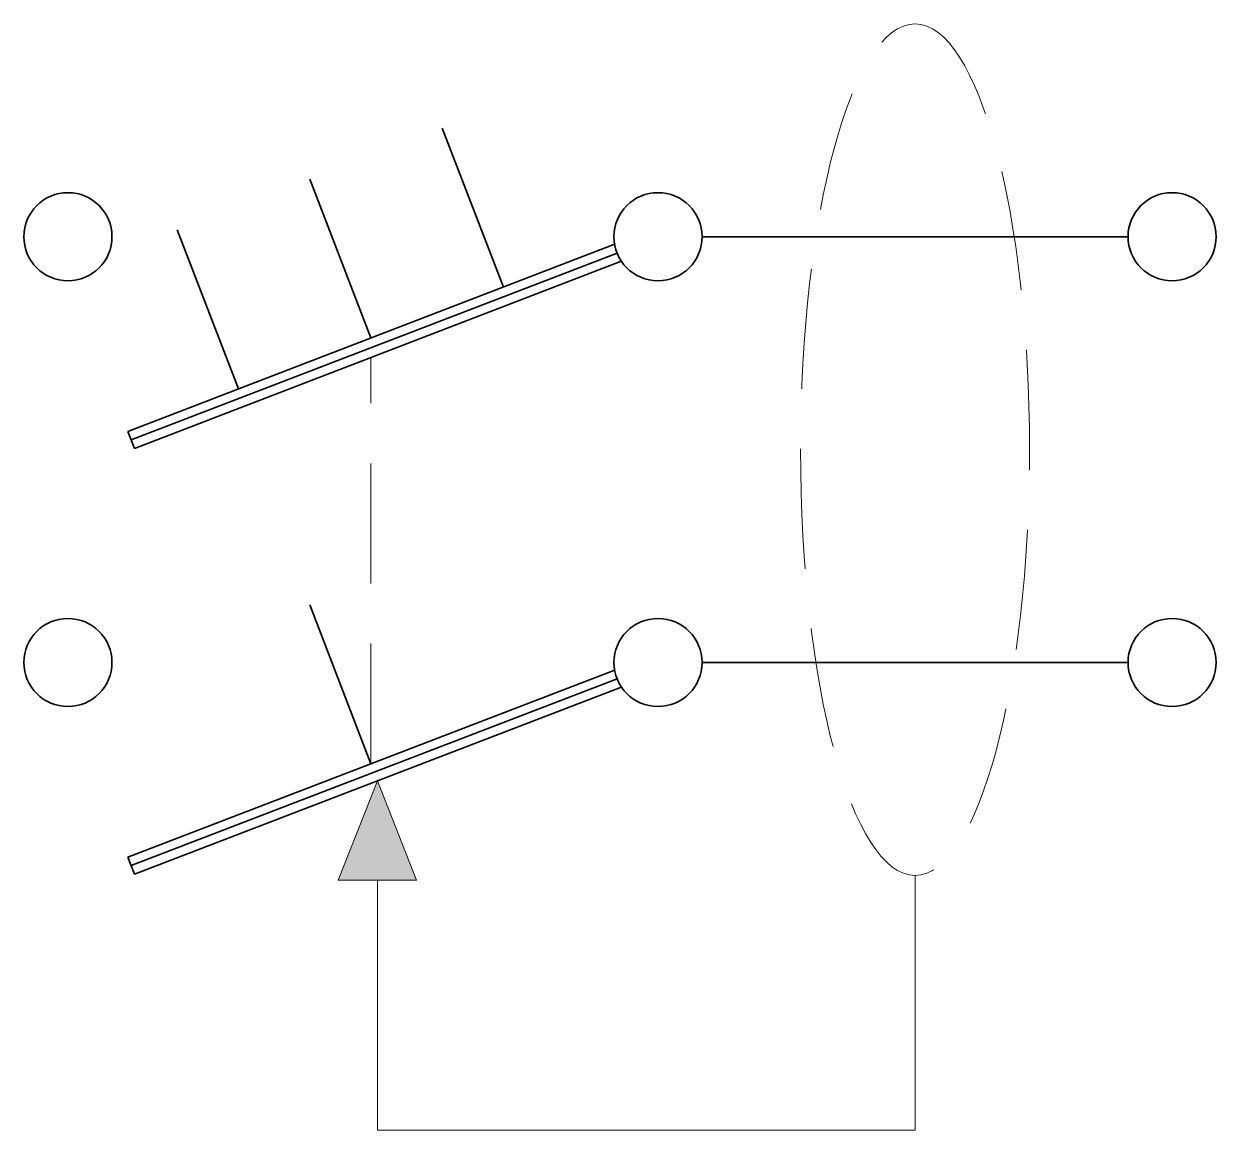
# Model space of a CAD drawing. Header units: millimetres. Extents: x 0 to 63, y -47.2 to 11.2.
import ezdxf

# ---------------------------------------------------------------- set-up
doc = ezdxf.new("R2010")
doc.units = ezdxf.units.MM
doc.linetypes.add('HIDDEN', pattern=[9.525, 6.35, -3.175])
doc.layers.add('STC - Componentes', color=7, linetype='Continuous', lineweight=35)

msp = doc.modelspace()

# ---------------------------------------------------------------- hatches: boundary and pattern name
at = {"layer": 'STC - Componentes', "linetype": 'Continuous', "lineweight": 9}
msp.add_hatch(color=256, dxfattribs=at).paths.add_polyline_path([(20.737, -33.998), (18.675, -28.748), (16.612, -33.998)])

# ---------------------------------------------------------------- linework, layer by layer
at = {"layer": 'STC - Componentes', "linetype": 'Continuous'}
for p, q in [((25.331, -2.66), (22.101, 5.74)), ((18.33, -5.352), (15.1, 3.049)), ((11.33, -8.043), (8.1, 0.357)), ((35.826, 0), (58.326, 0)), ((31.165, -0.417), (5.495, -10.287)), ((31.337, -0.865), (5.667, -10.735)), ((31.51, -1.313), (5.84, -11.183)), ((5.495, -10.287), (5.84, -11.183)), ((18.33, -27.852), (15.1, -19.451)), ((35.826, -22.5), (58.326, -22.5)), ((31.165, -22.917), (5.495, -32.787)), ((31.337, -23.365), (5.667, -33.235)), ((31.51, -23.813), (5.84, -33.683)), ((5.495, -32.787), (5.84, -33.683))]:
    msp.add_line(p, q, dxfattribs=at)
at = {"layer": 'STC - Componentes', "linetype": 'HIDDEN', "lineweight": 13}
msp.add_line((18.33, -27.852), (18.33, -6.38), dxfattribs=at)
at = {"layer": 'STC - Componentes', "linetype": 'Continuous', "lineweight": 9}
for p, q in [((16.612, -33.998), (18.675, -28.748)), ((20.737, -33.998), (18.675, -28.748)), ((20.737, -33.998), (16.612, -33.998)), ((18.675, -33.998), (18.675, -47.214)), ((47.076, -33.75), (47.076, -47.214)), ((47.076, -47.214), (18.675, -47.214))]:
    msp.add_line(p, q, dxfattribs=at)
at = {"layer": 'STC - Componentes', "linetype": 'Continuous'}
for centre in [(2.328, 0), (33.498, 0), (60.654, 0), (2.328, -22.5), (33.498, -22.5), (60.654, -22.5)]:
    msp.add_circle(centre, 2.328, dxfattribs=at)
at = {"layer": 'STC - Componentes', "linetype": 'HIDDEN', "lineweight": 13}
msp.add_ellipse((47.076, -11.25), major_axis=(0, 22.5), ratio=0.268852, dxfattribs=at)

doc.saveas('drawing.dxf')
